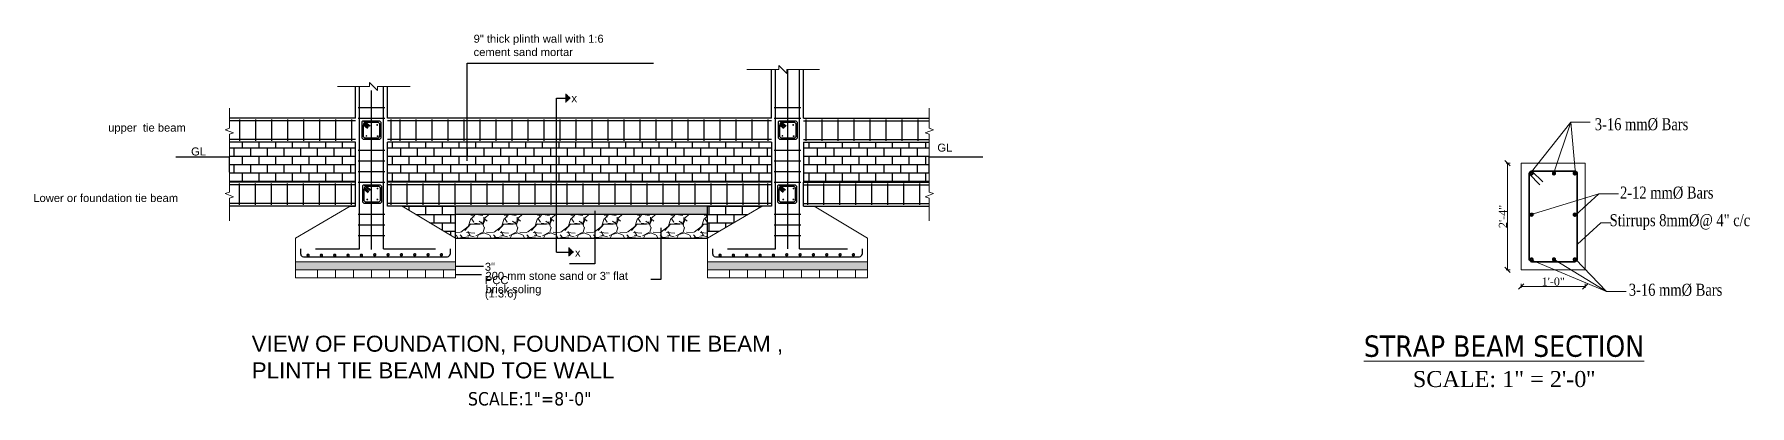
# Model space of a CAD drawing. Header units: inches. Extents: x 115570 to 265311, y 61168 to 314550.
# Drawn here: x 194404 to 195691, y 84123 to 84402 of the extents above; entities that cross this region are included whole.
import ezdxf

# ---------------------------------------------------------------- set-up
doc = ezdxf.new("R2010")
doc.units = ezdxf.units.IN
doc.header["$MEASUREMENT"] = 0
doc.layers.get('0').update_dxf_attribs({"lineweight": 25})
for name, color, linetype, lineweight in [('beam', 7, 'Continuous', 9), ('D-DIM', 5, 'Continuous', 5), ('DIM', 142, 'Continuous', 9), ('Dimension', 7, 'Continuous', 9), ('dimension line', 6, 'Continuous', 30), ('hatch', 9, 'Continuous', 9), ('rebar', 2, 'Continuous', 35), ('REIN FORCE BAR', 145, 'Continuous', 35), ('REN-1', 50, 'Continuous', 25), ('Stirrups', 253, 'Continuous', 9), ('Text', 31, 'Continuous', 5), ('TEXTT', 7, 'Continuous', 25), ('Trench', 6, 'Continuous', 20), ('Wall', 10, 'Continuous', 30)]:
    doc.layers.add(name, color=color, linetype=linetype, lineweight=lineweight)
doc.layers.add('COL', color=1, linetype='Continuous')
doc.styles.add('1.8 str', font='times.ttf', dxfattribs={"width": 0.8, "height": 6})
doc.styles.add('S-111', font='tahoma.ttf', dxfattribs={"height": 10})
doc.styles.add('samar', font='times.ttf')
doc.styles.get("Standard").update_dxf_attribs({"font": 'arial.ttf'})
doc.styles.add('stylus', font='stylu.ttf', dxfattribs={"height": 6})
doc.styles.add('Tahoma', font='tahoma.ttf')
doc.dimstyles.new('Awa', dxfattribs={"dimscale": 12, "dimtxt": 0.083333, "dimasz": 0.125, "dimexe": 0.046875, "dimexo": 0.078125, "dimgap": 0.046875, "dimtad": 1, "dimdec": 0, "dimzin": 3, "dimdsep": 46, "dimlunit": 4, "dimtxsty": 'stylus', "dimcen": 0.09, "dimdle": 0.046875, "dimclrd": 5, "dimclre": 5, "dimclrt": 7, "dimaunit": 1, "dimadec": 0, "dimazin": 0, "dimtfac": 1, "dimtdec": 0, "dimtofl": 0, "dimtmove": 0, "dimatfit": 3, "dimfxl": 1, "dimtolj": 1, "dimtzin": 0, "dimlwd": -1, "dimlwe": -1, "dimarcsym": 0})
doc.dimstyles.new('samar 1-24 (small)', dxfattribs={"dimtxt": 6, "dimasz": 4, "dimexe": 1, "dimexo": 1, "dimgap": 0.5, "dimtad": 1, "dimdec": 0, "dimlfac": 0.25, "dimzin": 3, "dimdsep": 46, "dimlunit": 4, "dimtxsty": 'samar', "dimblk": 'OBLIQUE', "dimcen": 0.09, "dimclrd": 256, "dimclre": 256, "dimclrt": 256, "dimadec": 0, "dimazin": 0, "dimtfac": 1, "dimtdec": 0, "dimtix": 1, "dimtmove": 1, "dimatfit": 2, "dimldrblk": 'Arrow 1', "dimfxl": 2, "dimfxlon": 1, "dimtolj": 1, "dimtzin": 0, "dimlwd": 13, "dimlwe": 13, "dimarcsym": 0})
pattern_1 = [(0, (-1958.1575, -57052.209), (0, 6.25), []), (90, (-1958.158, -57052.209), (-12.5, 8e-16), [6.25, -6.25]), (90, (-1951.908, -57052.209), (-12.5, 8e-16), [-6.25, 6.25])]

# ---------------------------------------------------------------- blocks, each defined once
blk = doc.blocks.new('_Oblique')
at = {"color": 0, "linetype": 'ByBlock', "lineweight": -2}
blk.add_line((-0.5, -0.5), (0.5, 0.5), dxfattribs=at)
blk = doc.blocks.new('*D1222')
at = {"layer": 'beam', "lineweight": 13, "transparency": 16777216}
for p, q in [((106784.3, 392.5), (106781.3, 392.5)), ((106782.3, 392.5), (106782.3, 312.5)), ((106784.3, 312.5), (106781.3, 312.5))]:
    blk.add_line(p, q, dxfattribs=at)
at = {"layer": 'Defpoints', "color": 0, "transparency": 16777216}
for p in [(106792.6, 392.5), (106782.3, 312.5), (106792.6, 312.5)]:
    blk.add_point(p, dxfattribs=at)
at = {"layer": 'beam', "lineweight": 13, "transparency": 16777216, "xscale": 4, "yscale": 4, "zscale": 4}
for p, rotation in [((106782.3, 392.5), 90), ((106782.3, 312.5), 270)]:
    blk.add_blockref('_Oblique', p, dxfattribs=dict(at, rotation=rotation))
at = {"layer": 'beam', "transparency": 16777216, "insert": (106778.8, 352.5), "char_height": 6, "attachment_point": 5, "rotation": 90, "style": 'samar'}
blk.add_mtext('\\A1;2\'-4"', dxfattribs=at)
blk = doc.blocks.new('Arrow 1')
at = {"layer": 'TEXTT'}
blk.add_hatch(color=256, dxfattribs=at).paths.add_polyline_path([(-1.01, 0.42), (-1.01, -0.42), (-0.01, 0)])
blk = doc.blocks.new('*D1223')
at = {"layer": 'beam', "lineweight": 13, "transparency": 16777216}
for p, q in [((106792.6, 302), (106792.6, 299)), ((106792.6, 300), (106840.6, 300)), ((106840.6, 302), (106840.6, 299))]:
    blk.add_line(p, q, dxfattribs=at)
at = {"layer": 'Defpoints', "color": 0, "transparency": 16777216}
for p in [(106792.6, 312.5), (106840.6, 312.5), (106840.6, 300)]:
    blk.add_point(p, dxfattribs=at)
at = {"layer": 'beam', "lineweight": 13, "transparency": 16777216, "xscale": 4, "yscale": 4, "zscale": 4, "rotation": 180}
blk.add_blockref('_Oblique', (106792.6, 300), dxfattribs=at)
at = {"layer": 'beam', "lineweight": 13, "transparency": 16777216, "xscale": 4, "yscale": 4, "zscale": 4}
blk.add_blockref('_Oblique', (106840.6, 300), dxfattribs=at)
at = {"layer": 'beam', "transparency": 16777216, "insert": (106816.6, 303.6), "char_height": 6, "attachment_point": 5, "style": 'samar'}
blk.add_mtext('\\A1;1\'-0"', dxfattribs=at)
blk = doc.blocks.new('DSFSD')
at = {"layer": 'hatch', "ltscale": 0.5}
h = blk.add_hatch(dxfattribs=at)
h.set_pattern_fill('LINE', color=256, scale=2.5, angle=90, style=0)
h.set_pattern_definition([(270, (32587.18376, -18999.2371), (0.3125, -9e-16), [])])
h.paths.add_polyline_path([(33041.6, -22707.1), (33038, -22703.7), (33038, -22710.5)])
at = {"layer": 'hatch', "lineweight": 30, "ltscale": 5}
h = blk.add_hatch(dxfattribs=at)
h.set_pattern_fill('BRICK', color=256, scale=25, style=0)
h.set_pattern_definition(pattern_1)
h.paths.add_polyline_path([(32785.8, -22740.2), (32785.8, -22751.4), (32785.8, -22762.6), (32785.8, -22770.1), (32880.3, -22770.1), (32880.3, -22740.2)])
h.paths.add_polyline_path([(33216.3, -22740.2), (33216.3, -22770.1), (33310.7, -22770.1), (33310.7, -22762.6), (33310.7, -22751.4), (33310.7, -22740.2)])
h = blk.add_hatch(dxfattribs=at)
h.set_pattern_fill('BRICK', color=256, scale=25, style=0)
h.set_pattern_definition(pattern_1)
h.paths.add_polyline_path([(33192.3, -22770.1), (33192.3, -22740.1), (32904.3, -22740.1), (32904.3, -22770.1)])
h = blk.add_hatch(dxfattribs=at)
h.set_pattern_fill('BRICK', color=256, scale=25, style=0)
h.set_pattern_definition(pattern_1)
h.paths.add_polyline_path([(32955.3, -22812.1), (32955.3, -22788.1), (32915.3, -22788.1)])
h = blk.add_hatch(dxfattribs=at)
h.set_pattern_fill('AR-CONC', color=256, scale=0.5, style=0)
h.set_pattern_definition([(50, (-1958.1575, -57052.2087), (3.58630091, -0.31376067), [0.375, -4.125]), (355, (-1958.1575, -57052.2087), (-0.69375667, 3.76096067), [0.3, -3.3]), (100.4514, (-1957.8587, -57052.235), (2.8925469, 3.4471977), [0.31870095, -3.50571056]), (46.1842, (-1958.1575, -57051.2087), (5.33620524, -0.82759507), [0.5625, -6.1875]), (96.6356, (-1957.713, -57051.2777), (4.67331353, 4.87058935), [0.47805144, -5.258565]), (351.1842, (-1958.1575, -57051.209), (4.6733097, 4.870593), [0.45, -4.95]), (21, (-1957.6575, -57051.4587), (2.98453526, -2.01309445), [0.375, -4.125]), (326, (-1957.6575, -57051.4587), (1.21657666, 3.62575023), [0.3, -3.3]), (71.4514, (-1957.4088, -57051.6265), (4.20111314, 1.61265248), [0.31870095, -3.50571056]), (37.5, (-1958.1575, -57052.2087), (0.060799277, 1.66446927), [0, -3.26, 0, -3.35, 0, -3.3125]), (7.5, (-1958.1575, -57052.2087), (1.31534769, 1.97205856), [0, -1.91, 0, -3.185, 0, -1.2625]), (327.5, (-1959.2725, -57052.2087), (2.66911218, -0.11277436), [0, -1.25, 0, -3.9, 0, -5.175]), (317.5, (-1959.7725, -57052.2087), (2.91593085, 0.50052491), [0, -1.625, 0, -2.59, 0, -3.675])])
h.paths.add_polyline_path([(32955.3, -22788.1), (32955.3, -22794.3), (33144.3, -22794.3), (33144.3, -22788.1)])
at = {"layer": 'hatch', "lineweight": 18, "ltscale": 5}
h = blk.add_hatch(dxfattribs=at)
h.set_pattern_fill('GRAVEL', color=256, scale=25, style=0)
h.set_pattern_definition([(228.0128, (-1940.1575, -57027.2087), (-199.999955804, -225.00003354), [3.3634, -332.9772]), (184.9697, (-1942.4075, -57029.7087), (300.000026288, 24.999782675), [5.7717, -571.398125]), (132.5104, (-1948.1575, -57030.2087), (249.99976796, -275.000216847), [4.0697, -402.9008]), (267.2737, (-1957.9075, -57036.4587), (24.999900443, 500.000007374), [5.25595, -520.33895]), (292.8337, (-1958.1575, -57041.7087), (-125.000247636, 299.999910294), [5.153875, -510.234325]), (357.2737, (-1956.1575, -57046.4587), (-500.000007374, 24.999900443), [5.25595, -520.33895]), (37.6942, (-1950.9075, -57046.7087), (-325.00018364, -249.999760129), [6.950725, -688.121225]), (72.2553, (-1945.4075, -57042.4587), (175.000269068, 549.999905781), [6.5622, -649.658025]), (121.4296, (-1943.4075, -57036.2087), (-200.000205854, 324.999875912), [5.27375, -522.101825]), (175.2364, (-1946.1575, -57031.7087), (275.00002366, -24.99978832), [6.0208, -295.019075]), (222.3974, (-1952.1575, -57031.2087), (-300.000183777, -274.99980205), [7.7862, -770.834375]), (138.8141, (-1933.1575, -57036.7087), (-175.00007367, 149.99993283), [2.657525, -263.0961]), (171.4692, (-1935.1575, -57034.9587), (324.99995712, -50.00019775), [5.055925, -500.537775]), (225, (-1940.158, -57034.209), (-3e-15, -25.000008), [3.535525, -31.8198]), (203.1986, (-1941.9075, -57031.2087), (124.99999327, 50.00003313), [1.90395, -188.490375]), (291.8014, (-1943.6575, -57031.9587), (-24.99999776, 75.00000683), [2.692575, -131.93655]), (30.9638, (-1942.6575, -57034.4587), (74.99995056, 50.0000621), [4.373225, -141.400575]), (161.5651, (-1938.9075, -57032.209), (50.0000109, -24.9999601), [3.162275, -75.894675]), (16.3895, (-1958.1575, -57031.9587), (250.00005496, 74.999817745), [4.43, -438.571125]), (70.3462, (-1953.9075, -57030.7087), (-99.999881184, -275.00005339), [3.716525, -367.9352]), (293.1986, (-1938.9075, -57027.2087), (-50.00003313, 124.99999327), [3.807875, -186.58645]), (343.6105, (-1937.4075, -57030.7087), (-250.00005496, 74.999817745), [4.43, -438.571125]), (339.444, (-1958.1575, -57047.4587), (-125.00004611, 49.99989991), [4.272, -209.3281]), (294.7751, (-1954.1575, -57048.9587), (-124.99980473, 275.000085546), [3.57945, -354.366075]), (66.8014, (-1938.6575, -57052.2087), (50.00003313, 124.99999327), [3.807875, -186.58645]), (17.354, (-1937.1575, -57048.7087), (-325.000050477, -99.999862556), [4.190775, -414.8856]), (69.444, (-1950.9075, -57052.2087), (-49.99989991, -125.00004611), [2.136, -211.4641]), (101.3099, (-1940.1575, -57052.2087), (-24.9999408, 100.0000188), [1.27475, -126.200725]), (165.9638, (-1940.4075, -57050.959), (75.00001365, -24.9999514), [5.153875, -97.92375]), (186.009, (-1945.4075, -57049.7087), (249.999993773, 24.999982937), [4.77625, -472.848075]), (303.6901, (-1942.6575, -57036.709), (-25.0000334, 49.9999889), [3.60555, -86.533225]), (353.1572, (-1940.6575, -57039.7087), (424.999984137, -50.000199948), [6.29485, -623.189075]), (60.9454, (-1934.4075, -57040.4587), (-100.00000068, -175.00000961), [2.5739, -254.81685]), (90, (-1933.158, -57038.209), (-25, 25), [1.5, -23.5]), (120.2564, (-1945.9075, -57048.9587), (99.99987217, -175.000061396), [3.4731, -343.838]), (48.0128, (-1947.6575, -57045.9587), (199.999955804, 225.00003354), [6.7268, -329.6138]), (0, (-1943.158, -57040.959), (25, 25), [6.5, -18.5]), (325.3048, (-1936.6575, -57040.9587), (-249.999856475, 175.00021524), [3.95285, -391.33185]), (254.0546, (-1933.4075, -57043.2087), (-24.99999723, -100.00000317), [3.64005, -178.3627]), (207.646, (-1934.4075, -57046.7087), (-474.99989518, -250.00019283), [5.926625, -586.73685]), (175.4261, (-1939.6575, -57049.4587), (-325.000013958, 24.99987003), [6.269975, -620.72685])])
h.paths.add_polyline_path([(33144.3, -22812.1), (33144.3, -22794.3), (32955.3, -22794.3), (32955.3, -22812.1)])
at = {"layer": 'hatch', "lineweight": 30, "ltscale": 5}
h = blk.add_hatch(dxfattribs=at)
h.set_pattern_fill('BRICK', color=256, scale=25, style=0)
h.set_pattern_definition(pattern_1)
h.paths.add_polyline_path([(33144.3, -22788.1), (33144.3, -22812.1), (33185.3, -22788.1)])
at = {"layer": 'hatch', "ltscale": 0.5}
h = blk.add_hatch(dxfattribs=at)
h.set_pattern_fill('LINE', color=256, scale=2.5, angle=90, style=0)
h.set_pattern_definition([(270, (32589.51903, -19114.70524), (0.3125, -9e-16), [])])
h.paths.add_polyline_path([(33043.9, -22822.6), (33040.3, -22819.1), (33040.3, -22826)])
at = {"layer": 'hatch', "ltscale": 50}
h = blk.add_hatch(dxfattribs=at)
h.set_pattern_fill('AR-CONC', color=256, scale=0.5, style=0)
h.set_pattern_definition([(50, (42375.8613, -24585.6354), (3.5863009, -0.3137607), [0.375, -4.125]), (355, (42375.8613, -24585.6354), (-0.6937567, 3.7609607), [0.3, -3.3]), (100.4514, (42376.16, -24585.6615), (2.8925469, 3.4471977), [0.318701, -3.5057106]), (46.1842, (42375.8613, -24584.6354), (5.3362052, -0.827595), [0.5625, -6.1875]), (96.6356, (42376.306, -24584.7043), (4.6733135, 4.8705894), [0.4780514, -5.258565]), (351.1842, (42375.8613, -24584.6354), (4.6733097, 4.870593), [0.45, -4.95]), (21, (42376.3613, -24584.8854), (2.9845353, -2.01309445), [0.375, -4.125]), (326, (42376.3613, -24584.8854), (1.2165767, 3.6257502), [0.3, -3.3]), (71.4514, (42376.61, -24585.053), (4.2011131, 1.6126525), [0.318701, -3.5057106]), (37.5, (42375.8613, -24585.6354), (0.06079928, 1.66446927), [0, -3.26, 0, -3.35, 0, -3.3125]), (7.5, (42375.8613, -24585.6354), (1.3153477, 1.97205856), [0, -1.91, 0, -3.185, 0, -1.2625]), (327.5, (42374.7463, -24585.6354), (2.66911218, -0.11277436), [0, -1.25, 0, -3.9, 0, -5.175]), (317.5, (42374.2463, -24585.6354), (2.91593085, 0.5005249), [0, -1.625, 0, -2.59, 0, -3.675])])
h.paths.add_polyline_path([(32955.3, -22836.1), (32955.3, -22830.1), (32835.3, -22830.1), (32835.3, -22836.1)])
h = blk.add_hatch(dxfattribs=at)
h.set_pattern_fill('AR-CONC', color=256, scale=0.5, style=0)
h.set_pattern_definition([(50, (42684.8613, -24585.6354), (3.5863009, -0.3137607), [0.375, -4.125]), (355, (42684.8613, -24585.6354), (-0.6937567, 3.7609607), [0.3, -3.3]), (100.4514, (42685.16, -24585.6615), (2.8925469, 3.4471977), [0.318701, -3.5057106]), (46.1842, (42684.8613, -24584.6354), (5.3362052, -0.827595), [0.5625, -6.1875]), (96.6356, (42685.306, -24584.7043), (4.6733135, 4.8705894), [0.4780514, -5.258565]), (351.1842, (42684.8613, -24584.6354), (4.6733097, 4.870593), [0.45, -4.95]), (21, (42685.3613, -24584.8854), (2.9845353, -2.01309445), [0.375, -4.125]), (326, (42685.3613, -24584.8854), (1.2165767, 3.6257502), [0.3, -3.3]), (71.4514, (42685.61, -24585.053), (4.2011131, 1.6126525), [0.318701, -3.5057106]), (37.5, (42684.8613, -24585.6354), (0.06079928, 1.66446927), [0, -3.26, 0, -3.35, 0, -3.3125]), (7.5, (42684.8613, -24585.6354), (1.3153477, 1.97205856), [0, -1.91, 0, -3.185, 0, -1.2625]), (327.5, (42683.7463, -24585.6354), (2.66911218, -0.11277436), [0, -1.25, 0, -3.9, 0, -5.175]), (317.5, (42683.2463, -24585.6354), (2.91593085, 0.5005249), [0, -1.625, 0, -2.59, 0, -3.675])])
h.paths.add_polyline_path([(33264.3, -22836.1), (33264.3, -22830.1), (33144.3, -22830.1), (33144.3, -22836.1)])
at = {"layer": 'COL', "ltscale": 5}
for p, q in [((32793.5, -22723.2), (32793.5, -22739.2)), ((32805.5, -22723.2), (32805.5, -22739.2)), ((32817.5, -22723.2), (32817.5, -22739.2)), ((32829.5, -22723.2), (32829.5, -22739.2)), ((32841.5, -22723.2), (32841.5, -22739.2)), ((32853.5, -22723.2), (32853.5, -22739.2)), ((32865.5, -22723.2), (32865.5, -22739.2)), ((32877.5, -22723.2), (32877.5, -22739.2)), ((32886, -22724.1), (32885.5, -22724.6)), ((32885.5, -22737.1), (32885.5, -22724.6)), ((32886, -22724.1), (32898.5, -22724.1)), ((32886.5, -22724.1), (32891.3, -22727.9)), ((32886.5, -22726.1), (32890, -22729.1)), ((32886.5, -22726.1), (32889.4, -22728.5)), ((32886.5, -22736.1), (32886.5, -22727.3)), ((32886.5, -22727.3), (32889.4, -22729.8)), ((32887.3, -22725.4), (32890.7, -22728.3)), ((32887.8, -22725.1), (32897.5, -22725.1)), ((32897.5, -22725.1), (32898.5, -22726.1)), ((32898.5, -22724.1), (32899.5, -22725.1)), ((32898.5, -22726.1), (32898.5, -22736.1)), ((32899.5, -22725.1), (32899.5, -22737.1)), ((32906.9, -22723.1), (32906.9, -22739.1)), ((32913.6, -22723.1), (32913.6, -22739.1)), ((32925.6, -22723.1), (32925.6, -22739.1)), ((32937.6, -22723.1), (32937.6, -22739.1)), ((32949.6, -22723.1), (32949.6, -22739.1)), ((32961.6, -22723.1), (32961.6, -22739.1)), ((32973.6, -22723.1), (32973.6, -22739.1)), ((32985.6, -22723.1), (32985.6, -22739.1)), ((32997.6, -22723.1), (32997.6, -22739.1)), ((33009.6, -22723.1), (33009.6, -22739.1)), ((33021.6, -22723.1), (33021.6, -22739.1)), ((33033.6, -22723.1), (33033.6, -22739.1)), ((33045.6, -22723.1), (33045.6, -22739.1)), ((33057.6, -22723.1), (33057.6, -22739.1)), ((33069.6, -22723.1), (33069.6, -22739.1)), ((33081.6, -22723.1), (33081.6, -22739.1)), ((33093.6, -22723.1), (33093.6, -22739.1)), ((33105.6, -22723.1), (33105.6, -22739.1)), ((33117.6, -22723.1), (33117.6, -22739.1)), ((33129.6, -22723.1), (33129.6, -22739.1)), ((33141.6, -22723.1), (33141.6, -22739.1)), ((33153.6, -22723.1), (33153.6, -22739.1)), ((33165.6, -22723.1), (33165.6, -22739.1)), ((33177.6, -22723.1), (33177.6, -22739.1)), ((33189.6, -22723.1), (33189.6, -22739.1)), ((33198.1, -22724.2), (33197.6, -22724.7)), ((33197.6, -22737.2), (33197.6, -22724.7)), ((33198.1, -22724.2), (33210.6, -22724.2)), ((33198.6, -22724.2), (33203.4, -22727.9)), ((33198.6, -22736.2), (33198.6, -22727.4)), ((33198.6, -22727.4), (33201.5, -22729.9)), ((33198.7, -22726.1), (33202.2, -22729.1)), ((33198.7, -22726.1), (33201.5, -22728.6)), ((33199.4, -22725.4), (33202.8, -22728.4)), ((33199.9, -22725.2), (33209.6, -22725.2)), ((33209.6, -22725.2), (33210.6, -22726.2)), ((33210.6, -22724.2), (33211.6, -22725.2)), ((33210.6, -22726.2), (33210.6, -22736.2)), ((33211.6, -22725.2), (33211.6, -22737.2)), ((33218.2, -22723.2), (33218.2, -22739.2)), ((33230.2, -22723.2), (33230.2, -22739.2)), ((33242.2, -22723.2), (33242.2, -22739.2)), ((33254.2, -22723.2), (33254.2, -22739.2)), ((33266.2, -22723.2), (33266.2, -22739.2)), ((33278.2, -22723.2), (33278.2, -22739.2)), ((33290.2, -22723.2), (33290.2, -22739.2)), ((33302.2, -22723.2), (33302.2, -22739.2)), ((32886.5, -22738.1), (32885.5, -22737.1)), ((32887.5, -22737.1), (32886.5, -22736.1)), ((32898.5, -22738.1), (32886.5, -22738.1)), ((32897.5, -22737.1), (32887.5, -22737.1)), ((32897.5, -22737.1), (32898.5, -22736.1)), ((32899.5, -22737.1), (32898.5, -22738.1)), ((33198.6, -22738.2), (33197.6, -22737.2)), ((33199.6, -22737.2), (33198.6, -22736.2)), ((33210.6, -22738.2), (33198.6, -22738.2)), ((33209.6, -22737.2), (33199.6, -22737.2)), ((33209.6, -22737.2), (33210.6, -22736.2)), ((33211.6, -22737.2), (33210.6, -22738.2)), ((32793.2, -22771.1), (32793.2, -22787.1)), ((32805.2, -22771.1), (32805.2, -22787.1)), ((32817.2, -22771.1), (32817.2, -22787.1)), ((32829.2, -22771.1), (32829.2, -22787.1)), ((32841.2, -22771.1), (32841.2, -22787.1)), ((32853.2, -22771.1), (32853.2, -22787.1)), ((32865.2, -22771.1), (32865.2, -22787.1)), ((32877.2, -22771.1), (32877.2, -22787.1)), ((32906.9, -22771.1), (32906.9, -22787.1)), ((32918.9, -22771.1), (32918.9, -22787.1)), ((32930.9, -22771.1), (32930.9, -22787.1)), ((32942.9, -22771.1), (32942.9, -22787.1)), ((32954.9, -22771.1), (32954.9, -22787.1)), ((32966.9, -22771.1), (32966.9, -22787.1)), ((32978.9, -22771.1), (32978.9, -22787.1)), ((32990.9, -22771.1), (32990.9, -22787.1)), ((33002.9, -22771.1), (33002.9, -22787.1)), ((33014.9, -22771.1), (33014.9, -22787.1)), ((33026.9, -22771.1), (33026.9, -22787.1)), ((33038.9, -22771.1), (33038.9, -22787.1)), ((33050.9, -22771.1), (33050.9, -22787.1)), ((33062.9, -22771.1), (33062.9, -22787.1)), ((33074.9, -22771.1), (33074.9, -22787.1)), ((33086.9, -22771.1), (33086.9, -22787.1)), ((33098.9, -22771.1), (33098.9, -22787.1)), ((33110.9, -22771.1), (33110.9, -22787.1)), ((33122.9, -22771.1), (33122.9, -22787.1)), ((33134.9, -22771.1), (33134.9, -22787.1)), ((33146.9, -22771.1), (33146.9, -22787.1)), ((33158.9, -22771.1), (33158.9, -22787.1)), ((33170.9, -22771.1), (33170.9, -22787.1)), ((33182.9, -22771.1), (33182.9, -22787.1)), ((33189.5, -22771.1), (33189.5, -22787.1)), ((33219.5, -22771.1), (33219.5, -22787.1)), ((33231.5, -22771.1), (33231.5, -22787.1)), ((33243.5, -22771.1), (33243.5, -22787.1)), ((33255.5, -22771.1), (33255.5, -22787.1)), ((33267.5, -22771.1), (33267.5, -22787.1)), ((33279.5, -22771.1), (33279.5, -22787.1)), ((33291.5, -22771.1), (33291.5, -22787.1)), ((33303.5, -22771.1), (33303.5, -22787.1)), ((32886.5, -22772.2), (32886, -22772.7)), ((32886, -22785.2), (32886, -22772.7)), ((32886.5, -22772.2), (32899, -22772.2)), ((32887, -22772.2), (32891.8, -22775.9)), ((32887, -22774.1), (32890.5, -22777.1)), ((32887, -22774.1), (32889.9, -22776.6)), ((32887, -22784.2), (32887, -22775.4)), ((32887, -22775.4), (32889.9, -22777.9)), ((32888, -22785.2), (32887, -22784.2)), ((32887.8, -22773.4), (32891.2, -22776.4)), ((32888.3, -22773.2), (32898, -22773.2)), ((32898, -22773.2), (32899, -22774.2)), ((32898, -22785.2), (32899, -22784.2)), ((32899, -22772.2), (32900, -22773.2)), ((32899, -22774.2), (32899, -22784.2)), ((32900, -22773.2), (32900, -22785.2)), ((33197.7, -22772.1), (33197.2, -22772.6)), ((33197.2, -22785.1), (33197.2, -22772.6)), ((33197.7, -22772.1), (33210.2, -22772.1)), ((33198.2, -22772.1), (33203, -22775.9)), ((33198.2, -22784.1), (33198.2, -22775.3)), ((33198.2, -22775.3), (33201.1, -22777.8)), ((33199.2, -22785.1), (33198.2, -22784.1)), ((33198.3, -22774.1), (33201.7, -22777.1)), ((33198.3, -22774.1), (33201.1, -22776.5)), ((33199, -22773.4), (33202.4, -22776.3)), ((33199.5, -22773.1), (33209.2, -22773.1)), ((33209.2, -22773.1), (33210.2, -22774.1)), ((33209.2, -22785.1), (33210.2, -22784.1)), ((33210.2, -22772.1), (33211.2, -22773.1)), ((33210.2, -22774.1), (33210.2, -22784.1)), ((33211.2, -22773.1), (33211.2, -22785.1)), ((32887, -22786.2), (32886, -22785.2)), ((32899, -22786.2), (32887, -22786.2)), ((32898, -22785.2), (32888, -22785.2)), ((32900, -22785.2), (32899, -22786.2)), ((33198.2, -22786.1), (33197.2, -22785.1)), ((33210.2, -22786.1), (33198.2, -22786.1)), ((33209.2, -22785.1), (33199.2, -22785.1)), ((33211.2, -22785.1), (33210.2, -22786.1))]:
    blk.add_line(p, q, dxfattribs=at)
for centre in [(32888.2, -22726.9), (33200.4, -22727), (32888.7, -22775), (33199.9, -22774.9)]:
    blk.add_arc(centre, 1.8, 104.6082, 194.5298, dxfattribs=at)
at = {"layer": 'DIM', "ltscale": 0.5}
for points in [[(33038.1, -22707.1), (33035.4, -22707.1)], [(33040.5, -22822.6), (33037.7, -22822.6)]]:
    blk.add_lwpolyline(points, dxfattribs=at)
at = {"layer": 'hatch', "lineweight": 30, "ltscale": 5}
for p, q in [((32964.1, -22754.3), (32964.1, -22681)), ((32964.1, -22681), (33104, -22681)), ((33192.3, -22722.1), (33192.3, -22685.7)), ((33195.3, -22820.1), (33195.3, -22685.7)), ((33204.3, -22685.7), (33204.3, -22820.2)), ((33213.3, -22820.1), (33213.3, -22685.7)), ((33216.3, -22722.2), (33216.3, -22685.7)), ((32880.3, -22722.2), (32880.3, -22698.5)), ((32883.3, -22820.1), (32883.3, -22698.5)), ((32892.3, -22820.7), (32892.3, -22701.4)), ((32901.3, -22820.1), (32901.3, -22698.5)), ((32904.3, -22722.1), (32904.3, -22698.5)), ((33031.1, -22822.6), (33031.1, -22707.1)), ((33031.1, -22707.1), (33038.1, -22707.1)), ((32880.3, -22722.2), (32785.8, -22722.2)), ((32880.3, -22724.2), (32785.8, -22724.2)), ((33192.3, -22722.1), (32904.3, -22722.1)), ((33192.3, -22724.1), (32904.3, -22724.1)), ((33216.3, -22722.2), (33310.7, -22722.2)), ((33216.3, -22724.2), (33310.7, -22724.2)), ((32880.3, -22738.2), (32785.8, -22738.2)), ((32880.3, -22740.2), (32785.8, -22740.2)), ((32880.3, -22788.1), (32880.3, -22740.1)), ((33192.3, -22738.1), (32904.3, -22738.1)), ((32904.3, -22788.1), (32904.3, -22740.1)), ((33192.3, -22740.1), (32904.3, -22740.1)), ((33192.3, -22740.1), (33192.3, -22770.1)), ((33216.3, -22738.2), (33310.7, -22738.2)), ((33216.3, -22740.1), (33216.3, -22770.1)), ((33216.3, -22740.2), (33310.7, -22740.2)), ((32785.8, -22751.4), (32745.6, -22751.4)), ((32785.8, -22762.6), (32785.8, -22751.4)), ((33310.7, -22762.6), (33310.7, -22751.4)), ((33351, -22751.4), (33310.7, -22751.4)), ((32880.3, -22770.1), (32785.8, -22770.1)), ((33192.3, -22770.1), (32904.3, -22770.1)), ((33192.3, -22770.1), (33192.3, -22788.1)), ((33216.3, -22788.1), (33216.3, -22770.1)), ((33216.3, -22770.1), (33310.7, -22770.1)), ((32880.3, -22772.1), (32785.8, -22772.1)), ((33192.3, -22772.1), (32904.3, -22772.1)), ((33216.3, -22772.1), (33310.7, -22772.1)), ((32880.3, -22786.1), (32785.8, -22786.1)), ((32880.3, -22788.1), (32785.8, -22788.1)), ((32876.3, -22788.1), (32880.3, -22788.1)), ((33192.3, -22786.1), (32904.3, -22786.1)), ((33192.3, -22788.1), (32904.3, -22788.1)), ((32955.3, -22812.1), (32955.3, -22788.1)), ((32955.3, -22794.3), (33144.3, -22794.3)), ((33060, -22791.8), (33060, -22831.4)), ((33144.3, -22812.1), (33144.3, -22788.1)), ((33192.3, -22788.1), (33184.3, -22788.1)), ((33216.3, -22786.1), (33310.7, -22786.1)), ((33216.3, -22788.1), (33224.3, -22788.1)), ((33216.3, -22788.1), (33310.7, -22788.1)), ((33109.4, -22804.4), (33109.4, -22843.2)), ((32955.3, -22812.1), (33144.3, -22812.1)), ((33031.1, -22822.6), (33040.5, -22822.6)), ((32955.3, -22833.2), (32976.5, -22833.2)), ((33060, -22831.4), (33040.9, -22831.4)), ((32955.3, -22839.6), (32975, -22839.6)), ((33109.4, -22843.2), (33102, -22843.2))]:
    blk.add_line(p, q, dxfattribs=at)
at = {"layer": 'hatch', "lineweight": 0}
for p, q in [((33173.9, -22685.7), (33198, -22685.7)), ((33198, -22682.7), (33198, -22685.7)), ((33198, -22682.7), (33204, -22688.7)), ((33204, -22685.7), (33204, -22688.7)), ((33204, -22685.7), (33228.3, -22685.7)), ((32866.8, -22698.5), (32891, -22698.5)), ((32891, -22695.5), (32891, -22698.5)), ((32891, -22695.5), (32897, -22701.5)), ((32897, -22698.5), (32897, -22701.5)), ((32897, -22698.5), (32921.3, -22698.5))]:
    blk.add_line(p, q, dxfattribs=at)
at = {"layer": 'hatch', "color": 151, "lineweight": 15}
for p, q in [((32835.3, -22830.1), (32955.3, -22830.1)), ((33144.3, -22830.1), (33264.3, -22830.1)), ((32835.3, -22836.1), (32955.3, -22836.1)), ((33144.3, -22836.1), (33264.3, -22836.1))]:
    blk.add_line(p, q, dxfattribs=at)
at = {"layer": 'hatch', "color": 151}
for p, q in [((32851.8, -22836.1), (32851.8, -22842.1)), ((32865.3, -22836.1), (32865.3, -22842.1)), ((32878.8, -22836.1), (32878.8, -22842.1)), ((32892.3, -22836.1), (32892.3, -22842.1)), ((32905.8, -22836.1), (32905.8, -22842.1)), ((32919.3, -22836.1), (32919.3, -22842.1)), ((32932.8, -22836.1), (32932.8, -22842.1)), ((32946.3, -22836.1), (32946.3, -22842.1)), ((33160.8, -22836.1), (33160.8, -22842.1)), ((33174.3, -22836.1), (33174.3, -22842.1)), ((33187.8, -22836.1), (33187.8, -22842.1)), ((33201.3, -22836.1), (33201.3, -22842.1)), ((33214.8, -22836.1), (33214.8, -22842.1)), ((33228.3, -22836.1), (33228.3, -22842.1)), ((33241.8, -22836.1), (33241.8, -22842.1)), ((33255.3, -22836.1), (33255.3, -22842.1))]:
    blk.add_line(p, q, dxfattribs=at)
at = {"layer": 'hatch', "linetype": 'Continuous', "ltscale": 0.5}
for points in [[(32785.8, -22714.7), (32785.8, -22729.7), (32782.7, -22730.9), (32789, -22733.1), (32785.8, -22734.3), (32785.8, -22751.4)], [(33310.7, -22714.7), (33310.7, -22729.7), (33313.8, -22730.9), (33307.6, -22733.1), (33310.7, -22734.3), (33310.7, -22751.4)], [(32785.8, -22762.6), (32785.8, -22777.7), (32782.7, -22778.8), (32789, -22781.1), (32785.8, -22782.2), (32785.8, -22799.3)], [(33310.7, -22762.6), (33310.7, -22777.7), (33313.8, -22778.8), (33307.6, -22781.1), (33310.7, -22782.2), (33310.7, -22799.3)]]:
    blk.add_lwpolyline(points, dxfattribs=at)
at = {"layer": 'REN-1', "color": 150, "ltscale": 0.5}
for p, q in [((32839.3, -22824.1), (32839.3, -22820.1)), ((32850.3, -22820.1), (32883.3, -22820.1)), ((32901.3, -22820.1), (32940.3, -22820.1)), ((32951.3, -22820.1), (32951.3, -22824.1)), ((33148.3, -22824.1), (33148.3, -22820.1)), ((33159.3, -22820.1), (33195.3, -22820.1)), ((33213.3, -22820.1), (33249.3, -22820.1)), ((33260.3, -22820.1), (33260.3, -22824.1)), ((32841.3, -22826.1), (32949.3, -22826.1)), ((33150.3, -22826.1), (33258.3, -22826.1))]:
    blk.add_line(p, q, dxfattribs=at)
at = {"layer": 'REN-1', "color": 150, "ltscale": 0.5, "const_width": 1.13}
for points in [[(32844.2, -22825, 1), (32845.6, -22825, 1)], [(32854.2, -22825, 1), (32855.6, -22825, 1)], [(32864.2, -22825, 1), (32865.6, -22825, 1)], [(32874.2, -22825, 1), (32875.6, -22825, 1)], [(32884.2, -22825, 1), (32885.6, -22825, 1)], [(32894.2, -22824.7, 1), (32895.6, -22824.7, 1)], [(32904.2, -22824.7, 1), (32905.6, -22824.7, 1)], [(32914.2, -22824.7, 1), (32915.6, -22824.7, 1)], [(32924.2, -22824.7, 1), (32925.6, -22824.7, 1)], [(32934.2, -22824.7, 1), (32935.6, -22824.7, 1)], [(32944.2, -22824.7, 1), (32945.6, -22824.7, 1)], [(33153.2, -22825, 1), (33154.6, -22825, 1)], [(33163.2, -22825, 1), (33164.6, -22825, 1)], [(33173.2, -22825, 1), (33174.6, -22825, 1)], [(33183.2, -22825, 1), (33184.6, -22825, 1)], [(33193.2, -22825, 1), (33194.6, -22825, 1)], [(33203.2, -22824.7, 1), (33204.6, -22824.7, 1)], [(33213.2, -22824.7, 1), (33214.6, -22824.7, 1)], [(33223.2, -22824.7, 1), (33224.6, -22824.7, 1)], [(33233.2, -22824.7, 1), (33234.6, -22824.7, 1)], [(33243.2, -22824.7, 1), (33244.6, -22824.7, 1)], [(33253.2, -22824.7, 1), (33254.6, -22824.7, 1)]]:
    blk.add_lwpolyline(points, format="xyb", close=True, dxfattribs=at)
at = {"layer": 'REN-1', "color": 150, "ltscale": 0.5}
for centre, start, end in [((32841.3, -22824.1), 180, 270), ((32949.3, -22824.1), 270, 0), ((33150.3, -22824.1), 180, 270), ((33258.3, -22824.1), 270, 0)]:
    blk.add_arc(centre, 2, start, end, dxfattribs=at)
at = {"layer": 'Stirrups', "lineweight": 30, "ltscale": 5}
for p, q in [((32882.3, -22714.2), (32902.3, -22714.2)), ((33194.3, -22714.2), (33214.3, -22714.2)), ((32882.3, -22722.2), (32902.3, -22722.2)), ((33194.3, -22722.2), (33214.3, -22722.2)), ((32882.3, -22746.2), (32902.3, -22746.2)), ((32882.3, -22754.2), (32902.3, -22754.2)), ((33194.3, -22746.2), (33214.3, -22746.2)), ((33194.3, -22754.2), (33214.3, -22754.2)), ((32882.3, -22762.2), (32902.3, -22762.2)), ((32882.3, -22770.2), (32902.3, -22770.2)), ((33194.3, -22762.2), (33214.3, -22762.2)), ((33194.3, -22770.2), (33214.3, -22770.2)), ((32882.3, -22794.2), (32902.3, -22794.2)), ((33194.3, -22794.2), (33214.3, -22794.2)), ((32882.3, -22802.2), (32902.3, -22802.2)), ((33194.3, -22802.2), (33214.3, -22802.2)), ((32882.3, -22810.2), (32902.3, -22810.2)), ((33194.3, -22810.2), (33214.3, -22810.2)), ((33194.3, -22810.2), (33214.3, -22810.2))]:
    blk.add_line(p, q, dxfattribs=at)
at = {"layer": 'Trench', "lineweight": 15}
for p, q in [((32835.3, -22812.1), (32876.3, -22788.1)), ((32915.3, -22788.1), (32955.3, -22812.1)), ((33144.3, -22812.1), (33185.3, -22788.1)), ((33224.3, -22788.1), (33264.3, -22812.1)), ((32835.3, -22842.1), (32835.3, -22812.1)), ((32955.3, -22812.1), (32955.3, -22842.1)), ((33144.3, -22842.1), (33144.3, -22812.1)), ((33264.3, -22812.1), (33264.3, -22842.1)), ((32835.3, -22842.1), (32955.3, -22842.1)), ((33144.3, -22842.1), (33264.3, -22842.1))]:
    blk.add_line(p, q, dxfattribs=at)
at = {"layer": 'Wall', "const_width": 0.671}
for points in [[(32887.9, -22727, 1), (32888.6, -22727, 1)], [(32896.3, -22727.3, 1), (32897, -22727.3, 1)], [(33199.9, -22727, 1), (33200.6, -22727, 1)], [(33208.3, -22727.3, 1), (33209, -22727.3, 1)], [(32888.3, -22735.5, 1), (32888.9, -22735.5, 1)], [(32896.7, -22735.7, 1), (32897.4, -22735.7, 1)], [(33200.3, -22735.5, 1), (33200.9, -22735.5, 1)], [(33208.7, -22735.7, 1), (33209.4, -22735.7, 1)], [(32888.8, -22775.4, 1), (32889.4, -22775.4, 1)], [(32888.9, -22783.2, 1), (32889.6, -22783.2, 1)], [(32896.6, -22775, 1), (32897.2, -22775, 1)], [(32896.5, -22783.2, 1), (32897.2, -22783.2, 1)], [(33200.4, -22775.4, 1), (33201.1, -22775.4, 1)], [(33200.9, -22783.2, 1), (33201.6, -22783.2, 1)], [(33208.6, -22775, 1), (33209.2, -22775, 1)], [(33208.5, -22783.2, 1), (33209.2, -22783.2, 1)]]:
    blk.add_lwpolyline(points, format="xyb", close=True, dxfattribs=at)
at = {"layer": 'hatch', "lineweight": 30, "ltscale": 5, "char_height": 6, "attachment_point": 1}
for s, insert, width in [('9" thick plinth wall with 1:6 cement sand mortar', (32969, -22659.6), 125.994), ('x', (33042.4, -22704.2), 9.31), ('upper  tie beam', (32694.9, -22726.3), 86.282), ('GL', (32757.1, -22744.2), 23.903), ('GL', (33316.8, -22741.3), 23.793), ('Lower or foundation tie beam', (32638.8, -22779.1), 133.121), ('x', (33045, -22820.1), 8.611), ('3" PCC (1:3:6)', (32977.4, -22830.7), 0.477), ('200 mm stone sand or 3" flat brick soling', (32977.9, -22837.5), 125.481)]:
    blk.add_mtext(s, dxfattribs=dict(at, insert=insert, width=width))
at = {"layer": 'Text', "ltscale": 50, "style": 'S-111'}
blk.add_text('SCALE:1"=8\'-0"', height=10, dxfattribs=at).set_placement((32964.8, -22937.7))
at = {"layer": 'Text', "lineweight": 30, "ltscale": 5, "insert": (32802.6, -22885.4), "char_height": 12, "width": 456.985, "attachment_point": 1}
blk.add_mtext('VIEW OF FOUNDATION, FOUNDATION TIE BEAM , PLINTH TIE BEAM AND TOE WALL', dxfattribs=at)
blk = doc.blocks.new('Manoj Ale Magar')
at = {"layer": 'D-DIM'}
for p, q in [((106792.6, 392.5), (106792.6, 312.5)), ((106792.6, 392.5), (106840.6, 392.5)), ((106792.6, 312.5), (106792.6, 392.5)), ((106840.6, 392.5), (106840.6, 312.5)), ((106792.6, 312.5), (106840.6, 312.5))]:
    blk.add_line(p, q, dxfattribs=at)
at = {"layer": 'rebar', "const_width": 1.71}
for points in [[(106799.6, 384.8, 1), (106801.1, 384.8, 1)], [(106816.4, 384.8, 1), (106817.9, 384.8, 1)], [(106833.6, 384.8, -1), (106832, 384.8, -1)], [(106799.6, 353.8, -1), (106801.1, 353.8, -1)], [(106833.6, 353.8, 1), (106832, 353.8, 1)], [(106799.6, 320.2, -1), (106801.1, 320.2, -1)], [(106799.6, 320.2, -1), (106801.1, 320.2, -1)], [(106799.6, 320.2, -1), (106801.1, 320.2, -1)], [(106816.4, 320.3, 1), (106817.9, 320.3, 1)], [(106833.6, 320.2, 1), (106832, 320.2, 1)], [(106833.6, 320.2, 1), (106832, 320.2, 1)], [(106833.6, 320.2, 1), (106832, 320.2, 1)]]:
    blk.add_lwpolyline(points, format="xyb", close=True, dxfattribs=at)
at = {"layer": 'REIN FORCE BAR', "color": 2}
for p, q in [((106800.6, 386.5), (106832.6, 386.5)), ((106800.6, 386.5), (106808.8, 378.5)), ((106806.6, 376.3), (106798.6, 384.5)), ((106798.6, 320.5), (106798.6, 384.5)), ((106834.6, 384.5), (106834.6, 320.5)), ((106832.6, 318.5), (106800.6, 318.5))]:
    blk.add_line(p, q, dxfattribs=at)
for centre, start, end in [((106800.6, 384.5), 90, 180), ((106800.6, 384.5), 90, 180), ((106832.6, 384.5), 0, 90), ((106800.6, 320.5), 180, 270), ((106832.6, 320.5), 270, 0)]:
    blk.add_arc(centre, 2, start, end, dxfattribs=at)
at = {"layer": 'Dimension', "ltscale": 0.3, "insert": (106816.2, 263.2), "char_height": 16, "attachment_point": 2, "style": 'Tahoma'}
blk.add_mtext('\\pi-73.1;{\\LSTRAP BEAM SECTION\\P\\fCentury|b0|i0|c0|p18;\\H0.75x;\\lSCALE: 1" = 2\'-0\'\'}', dxfattribs=at)
at = {"layer": 'Text', "ltscale": 10, "style": '1.8 str', "width": 0.8}
for s, p in [('3-16 mm%%C Bars ', (106847.8, 417.2)), ('2-12 mm%%C Bars', (106866.7, 365.9)), ('Stirrups 8mm%%C@ 4" c/c', (106858.9, 345.2)), ('3-16 mm%%C Bars ', (106873.3, 293))]:
    blk.add_text(s, height=9, dxfattribs=at).set_placement(p)
at = {"layer": 'beam'}
dim = blk.add_linear_dim(base=(106782.3, 312.5), p1=(106792.6, 392.5), p2=(106792.6, 312.5), angle=90, text='2\'-4"', dimstyle='samar 1-24 (small)', dxfattribs=at)
dim.commit()
dim.dimension.update_dxf_attribs({"geometry": '*D1222', "text_midpoint": (106778.8, 352.5)})
dim = blk.add_linear_dim(base=(106840.6, 300), p1=(106792.6, 312.5), p2=(106840.6, 312.5), dimstyle='samar 1-24 (small)', dxfattribs=at)
dim.commit()
dim.dimension.update_dxf_attribs({"geometry": '*D1223', "text_midpoint": (106816.6, 303.6)})
at = {"layer": 'DIM', "ltscale": 48}
for points in [[(106799.4, 384.8), (106829.7, 423.2), (106844.4, 423.2)], [(106816.9, 384.5), (106829.7, 423.2), (106844.4, 423.2)], [(106833.3, 384.5), (106829.7, 423.2), (106837.1, 423.2)], [(106799.4, 353.8), (106850.8, 369.5), (106865.6, 369.5)], [(106833.3, 353.5), (106850.8, 369.5), (106858.2, 369.5)], [(106834.9, 331.7), (106852.4, 347.7), (106859.8, 347.7)], [(106799.4, 320.1), (106856.5, 296.2), (106871.2, 296.2)], [(106816.9, 320.5), (106856.5, 296.2), (106871.2, 296.2)], [(106833.3, 320.5), (106856.5, 296.2), (106863.8, 296.2)]]:
    blk.add_leader(points, dimstyle='Awa', override={"dimasz": 0.25}, dxfattribs=at)

msp = doc.modelspace()

# ---------------------------------------------------------------- block references
at = {"color": 3, "lineweight": 30}
msp.add_blockref('Manoj Ale Magar', (88727.08, 83912.48), dxfattribs=at)
at = {"layer": 'dimension line', "lineweight": 35}
msp.add_blockref('DSFSD', (161764.96, 107060.9), dxfattribs=at)

doc.saveas('drawing.dxf')
